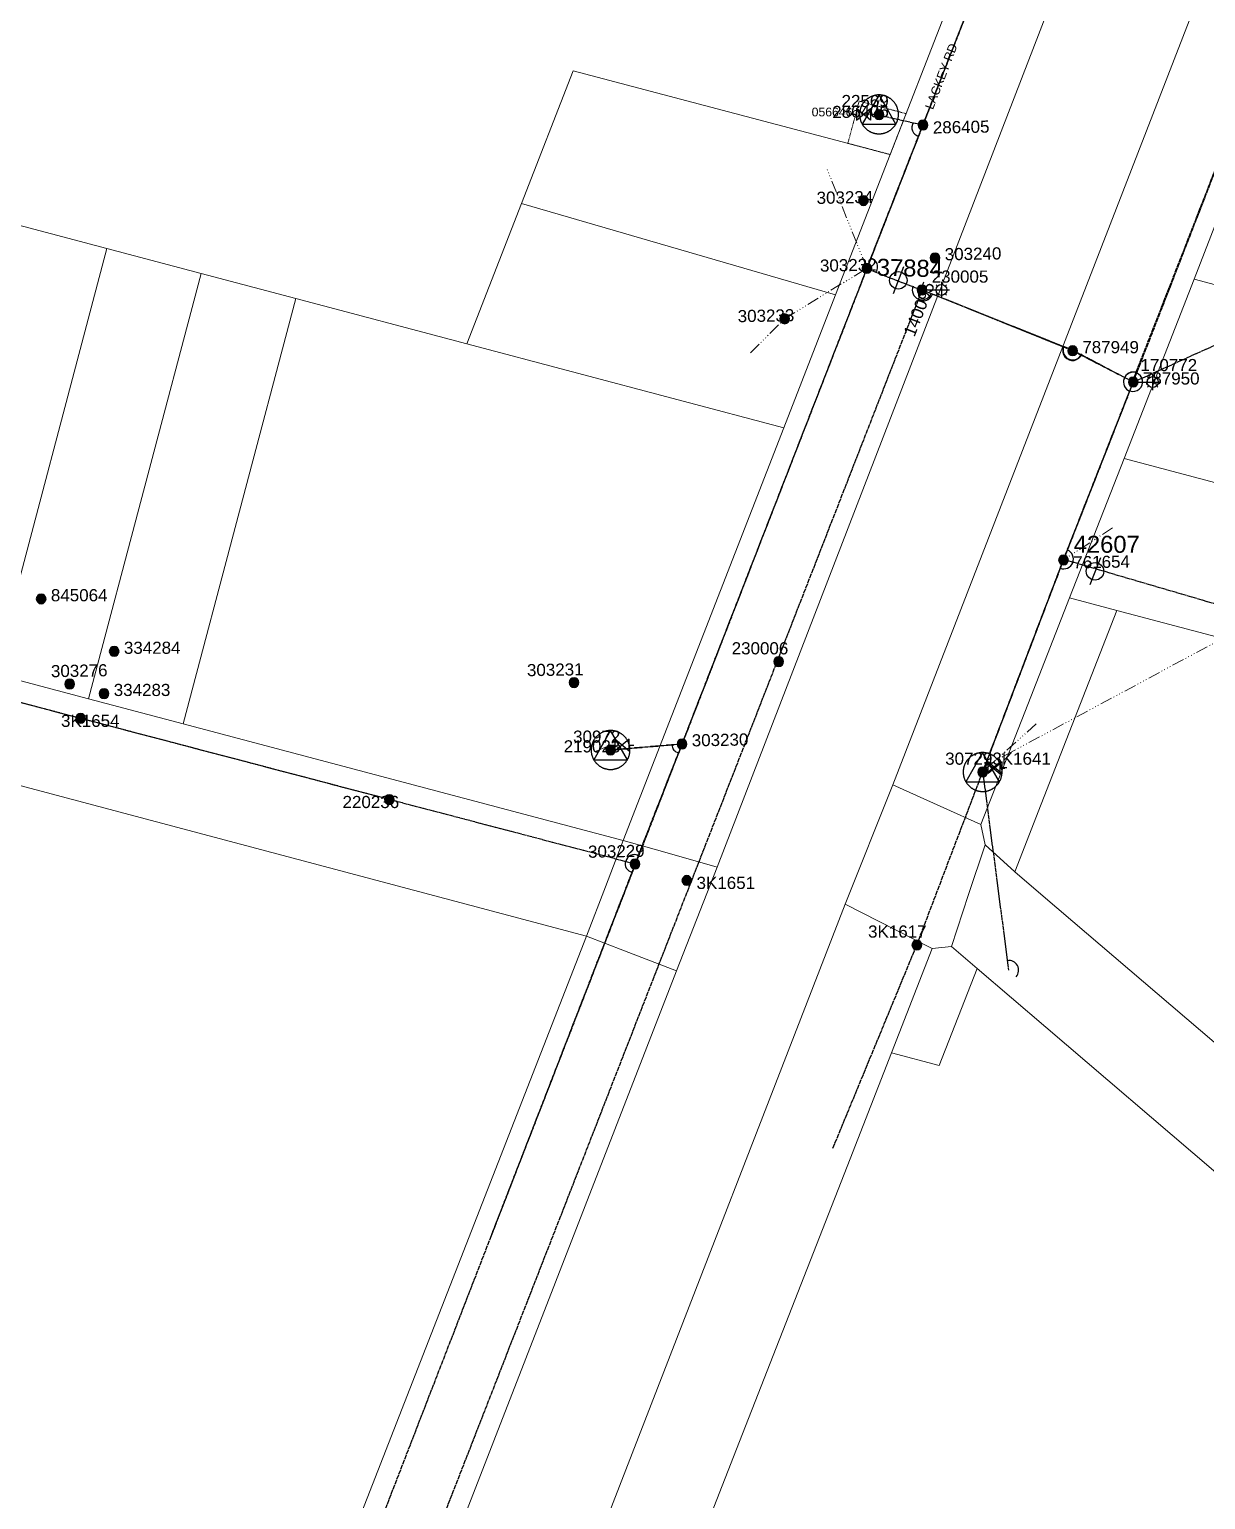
# Model space of a CAD drawing. Header units: metres. Extents: x 256054 to 262066, y 6173540 to 6179224.
# Drawn here: x 259001.8 to 259243.9, y 6174720.7 to 6175023.2 of the extents above; entities that cross this region are included whole.
import ezdxf
from ezdxf.enums import TextEntityAlignment as Align

# ---------------------------------------------------------------- set-up
doc = ezdxf.new("R2010")
doc.units = ezdxf.units.M
for name, pattern in [('Cable Exist OH', [1, 1, 0]), ('DASHED', [19.05, 12.7, -6.35]), ('HIDDEN2', [0.1875, 0.125, -0.0625]), ('PHANTOMX2', [5.6, 2.5, -0.5, 0.15, -0.5, 0.15, -0.5, 0.15, -0.5, 0.15, -0.5])]:
    doc.linetypes.add(name, pattern=pattern)
doc.layers.get('0').update_dxf_attribs({"color": 6})
for name, color, linetype, lineweight in [('Cadastre Land Parcels_SP_EXT', 96, 'Continuous', 15), ('Cadastre Other Property_SP_EXT', 96, 'DASHED', 15), ('Cadastre Roads_SP_EXT', 54, 'Continuous', 15), ('Mains_HV_EXT', 13, 'Continuous', 25), ('Mains_LV_EXT', 163, 'Continuous', 25), ('Mains_SL_EXT', 131, 'Continuous', 25), ('Mains_TR_EXT', 211, 'Continuous', 25), ('Services_SP_EXT', 42, 'PHANTOMX2', 20)]:
    doc.layers.add(name, color=color, linetype=linetype, lineweight=lineweight)
for name, color, linetype in [('Equip_LV_EXT', 7, 'Continuous'), ('Equip_SP_HV_EXT', 7, 'Continuous'), ('Equip_SP_SL_EXT', 7, 'Continuous'), ('Sub_SP_TR_HV_LV_EXT', 7, 'Continuous'), ('SupportsOH_SP_TR_HV_LV_SL_EXT', 7, 'Continuous')]:
    doc.layers.add(name, color=color, linetype=linetype)
doc.styles.add('HVSW_LABEL', font='arial.ttf', dxfattribs={"height": 3.5})
doc.styles.add('iecARIAL', font='arial.ttf', dxfattribs={"height": 2})
doc.styles.add('POLE_LABEL', font='arial.ttf', dxfattribs={"height": 2})
doc.styles.add('SL_LABEL', font='arial.ttf', dxfattribs={"height": 2})
doc.styles.get("Standard").update_dxf_attribs({"font": 'arial.ttf'})

# ---------------------------------------------------------------- blocks, each defined once
blk = doc.blocks.new('SUB_POLE_EXT')
at = {"flags": 128}
for points in [[(-0.05, 4), (-0.15, 4), (-0.25, 3.99), (-0.34, 3.99), (-0.44, 3.98), (-0.54, 3.96), (-0.64, 3.95), (-0.73, 3.93), (-0.83, 3.91), (-0.92, 3.89), (-1.02, 3.87), (-1.11, 3.84), (-1.21, 3.81), (-1.3, 3.78), (-1.39, 3.75), (-1.49, 3.71), (-1.58, 3.68), (-1.67, 3.64), (-1.75, 3.59), (-1.84, 3.55), (-1.93, 3.5), (-2.01, 3.46), (-2.1, 3.41), (-2.18, 3.35), (-2.26, 3.3), (-2.34, 3.24), (-2.42, 3.18), (-2.5, 3.12), (-2.58, 3.06), (-2.65, 3), (-2.72, 2.93), (-2.79, 2.86), (-2.86, 2.79), (-2.93, 2.72), (-3, 2.65), (-3.06, 2.58), (-3.12, 2.5), (-3.18, 2.42), (-3.24, 2.34), (-3.3, 2.26), (-3.35, 2.18), (-3.41, 2.1), (-3.46, 2.01), (-3.5, 1.93), (-3.55, 1.84), (-3.59, 1.75), (-3.64, 1.67), (-3.68, 1.58), (-3.71, 1.49), (-3.75, 1.39), (-3.78, 1.3), (-3.81, 1.21), (-3.84, 1.11), (-3.87, 1.02), (-3.89, 0.92), (-3.91, 0.83), (-3.93, 0.73), (-3.95, 0.64), (-3.96, 0.54), (-3.98, 0.44), (-3.99, 0.34), (-3.99, 0.25), (-4, 0.15), (-4, 0.05), (-4, -0.05), (-4, -0.15), (-3.99, -0.25), (-3.99, -0.34), (-3.98, -0.44), (-3.96, -0.54), (-3.95, -0.64), (-3.93, -0.73), (-3.91, -0.83), (-3.89, -0.92), (-3.87, -1.02), (-3.84, -1.11), (-3.81, -1.21), (-3.78, -1.3), (-3.75, -1.39), (-3.71, -1.49), (-3.68, -1.58), (-3.64, -1.67), (-3.59, -1.75), (-3.55, -1.84), (-3.5, -1.93), (-3.46, -2.01), (-3.41, -2.1), (-3.35, -2.18), (-3.3, -2.26), (-3.24, -2.34), (-3.18, -2.42), (-3.12, -2.5), (-3.06, -2.58), (-3, -2.65), (-2.93, -2.72), (-2.86, -2.79), (-2.79, -2.86), (-2.72, -2.93), (-2.65, -3), (-2.58, -3.06), (-2.5, -3.12), (-2.42, -3.18), (-2.34, -3.24), (-2.26, -3.3), (-2.18, -3.35), (-2.1, -3.41), (-2.01, -3.46), (-1.93, -3.5), (-1.84, -3.55), (-1.75, -3.59), (-1.67, -3.64), (-1.58, -3.68), (-1.49, -3.71), (-1.39, -3.75), (-1.3, -3.78), (-1.21, -3.81), (-1.11, -3.84), (-1.02, -3.87), (-0.92, -3.89), (-0.83, -3.91), (-0.73, -3.93), (-0.64, -3.95), (-0.54, -3.96), (-0.44, -3.98), (-0.34, -3.99), (-0.25, -3.99), (-0.15, -4), (-0.05, -4), (0.05, -4), (0.15, -4), (0.25, -3.99), (0.34, -3.99), (0.44, -3.98), (0.54, -3.96), (0.64, -3.95), (0.73, -3.93), (0.83, -3.91), (0.92, -3.89), (1.02, -3.87), (1.11, -3.84), (1.21, -3.81), (1.3, -3.78), (1.39, -3.75), (1.49, -3.71), (1.58, -3.68), (1.67, -3.64), (1.75, -3.59), (1.84, -3.55), (1.93, -3.5), (2.01, -3.46), (2.1, -3.41), (2.18, -3.35), (2.26, -3.3), (2.34, -3.24), (2.42, -3.18), (2.5, -3.12), (2.58, -3.06), (2.65, -3), (2.72, -2.93), (2.79, -2.86), (2.86, -2.79), (2.93, -2.72), (3, -2.65), (3.06, -2.58), (3.12, -2.5), (3.18, -2.42), (3.24, -2.34), (3.3, -2.26), (3.35, -2.18), (3.41, -2.1), (3.46, -2.01), (3.5, -1.93), (3.55, -1.84), (3.59, -1.75), (3.64, -1.67), (3.68, -1.58), (3.71, -1.49), (3.75, -1.39), (3.78, -1.3), (3.81, -1.21), (3.84, -1.11), (3.87, -1.02), (3.89, -0.92), (3.91, -0.83), (3.93, -0.73), (3.95, -0.64), (3.96, -0.54), (3.98, -0.44), (3.99, -0.34), (3.99, -0.25), (4, -0.15), (4, -0.05), (4, 0.05), (4, 0.15), (3.99, 0.25), (3.99, 0.34), (3.98, 0.44), (3.96, 0.54), (3.95, 0.64), (3.93, 0.73), (3.91, 0.83), (3.89, 0.92), (3.87, 1.02), (3.84, 1.11), (3.81, 1.21), (3.78, 1.3), (3.75, 1.39), (3.71, 1.49), (3.68, 1.58), (3.64, 1.67), (3.59, 1.75), (3.55, 1.84), (3.5, 1.93), (3.46, 2.01), (3.41, 2.1), (3.35, 2.18), (3.3, 2.26), (3.24, 2.34), (3.18, 2.42), (3.12, 2.5), (3.06, 2.58), (3, 2.65), (2.93, 2.72), (2.86, 2.79), (2.79, 2.86), (2.72, 2.93), (2.65, 3), (2.58, 3.06), (2.5, 3.12), (2.42, 3.18), (2.34, 3.24), (2.26, 3.3), (2.18, 3.35), (2.1, 3.41), (2.01, 3.46), (1.93, 3.5), (1.84, 3.55), (1.75, 3.59), (1.67, 3.64), (1.58, 3.68), (1.49, 3.71), (1.39, 3.75), (1.3, 3.78), (1.21, 3.81), (1.11, 3.84), (1.02, 3.87), (0.92, 3.89), (0.83, 3.91), (0.73, 3.93), (0.64, 3.95), (0.54, 3.96), (0.44, 3.98), (0.34, 3.99), (0.25, 3.99), (0.15, 4), (0.05, 4)], [(0, 4), (-3.46, -2), (3.46, -2)]]:
    blk.add_lwpolyline(points, close=True, dxfattribs=at)
at = {"flags": 8}
blk.add_attdef('ASSET_NUM', text='', height=2.5, dxfattribs=at).set_placement((0, 7), align=Align.MIDDLE_CENTER)
for tag, flags, p in [('STREET_CODE', 9, (-1.38, 1.45)), ('NO_PHASES', 9, (-1.38, 1.05)), ('OPERATED_BY', 9, (-1.38, 0.65)), ('MAINTAINED_BY', 9, (-1.38, 0.45)), ('ORIENTATION', 9, (-1.38, 0.25)), ('OWNED_BY', 9, (-1.38, 0.05)), ('CONSTRUCTED_VOLTAGE', 9, (-1.13, 0.75)), ('OPERATING_VOLTAGE', 9, (-1.13, 0.35)), ('STATE', 9, (-1.38, -0.35)), ('USAGE', 9, (-1.38, -0.75)), ('LEGEND', 9, (-1.38, -0.95)), ('SUBURB', 9, (-1.38, -1.15)), ('STREETNAME', 9, (-1.38, -1.35)), ('LOCATION', 9, (-1.38, -1.55)), ('NOTES', 9, (-1.38, -1.75)), ('Z', 1, (-1.38, -1.95)), ('SECONDARY_VOLTAGE', 9, (-1.13, -0.65)), ('SUBSTATION_TYPE', 9, (-1.13, -1.05))]:
    blk.add_attdef(tag, text='', height=0.1, dxfattribs=dict(flags=flags)).set_placement(p, align=Align.MIDDLE_LEFT)
blk = doc.blocks.new('LV_OH_LINKS_DISTFUSE_EXT')
for p, q in [((0, 0), (0.96, 0)), ((3.84, 0), (4.8, 0))]:
    blk.add_line(p, q)
blk.add_lwpolyline([(3.84, -1.2), (3.84, 1.2), (0.96, -1.2), (0.96, 1.2)], close=True)
at = {"flags": 9}
for tag, p in [('ACTUAL_STATUS', (0, 0)), ('CONSTRUCTED_VOLTAGE', (0, -0.2)), ('OPERATING_VOLTAGE', (0, -0.6)), ('ORIENTATION', (0, -0.8)), ('OWNED_BY', (0, -1)), ('STATE', (0, -1.2)), ('SWITCH_TYPE', (0, -1.4)), ('NO_PHASES', (0, -0.4)), ('USAGE', (0, -1.6)), ('NOTES', (0, -1.8))]:
    blk.add_attdef(tag, text='', height=0.2, dxfattribs=at).set_placement(p, align=Align.MIDDLE_LEFT)
at = {"flags": 1}
blk.add_attdef('Z', (0, 0), '', height=0.2, dxfattribs=at)
blk = doc.blocks.new('SL_LANTERN_EXT')
at = {"flags": 9}
for tag, p in [('LRATECODE', (-7.4, 0)), ('LOUTREACHVOCAB', (-7.2, 0)), ('LOUTREACH', (-7, 0)), ('LANTNUMBER', (-6.6, 0)), ('LNEW', (-6.4, 0)), ('LMASTVOCAB', (-6.2, 0)), ('LMAST', (-6, 0)), ('LLAMPVOCAB', (-5.8, 0)), ('LLAMP', (-5.6, 0)), ('LEXIST', (-5.4, 0)), ('LCHARGE3PERCENT', (-5.2, 0)), ('LCHARGE3', (-5, 0)), ('LCHARGE2PERCENT', (-4.8, 0)), ('LCHARGE2', (-4.6, 0)), ('LCHARGE1PERCENT', (-4.4, 0)), ('LCHARGE1', (-4.2, 0)), ('LCATEGORY', (-4, 0)), ('LBRACKETVOCAB', (-3.8, 0)), ('LBRACKET', (-3.6, 0)), ('LKINGHEIGHT', (-3.4, 0)), ('CREPLACE', (-3.2, 0)), ('CREMOVE', (-3, 0)), ('CNUMBER', (-2.8, 0)), ('CNEW', (-2.6, 0)), ('CEXIST', (-2.4, 0)), ('USAGE', (-2.2, 0)), ('STATE', (-2, 0)), ('OWNED_BY', (-1.8, 0)), ('ORIENTATION', (-1.6, 0)), ('OPERATING_VOLTAGE', (-1.4, 0)), ('NO_PHASES', (-1.2, 0)), ('LANTERN_TYPE', (-1, 0)), ('LANTERN_PURPOSE', (-0.8, 0)), ('CONTROL_TYPE', (-0.6, 0)), ('CONSTRUCTED_VOLTAGE', (-0.4, 0))]:
    blk.add_attdef(tag, text='', height=0.001, rotation=270, dxfattribs=at).set_placement(p, align=Align.MIDDLE_LEFT)
at = {"style": 'SL_LABEL', "flags": 9}
blk.add_attdef('STREET_CODE', text='', height=0.001, rotation=270, dxfattribs=at).set_placement((0, 0), align=Align.MIDDLE_LEFT)
at = {"flags": 1}
blk.add_attdef('Z', (0, 0), '', height=0.001, rotation=270, dxfattribs=at)
at = {"flags": 9}
for tag, p in [('LREMOVE', (0, -7.6)), ('LREPLACE', (0, -7.8)), ('LTYPE', (0, -8)), ('LTYPEVOCAB', (0, -8.2)), ('LEGEND', (0, -8.4)), ('SUBURB', (0, -8.6)), ('STREETNAME', (0, -8.8)), ('LOCATION', (0, -9)), ('NOTES', (0, -9.2)), ('MAINTAINED_BY', (0, -9.86))]:
    blk.add_attdef(tag, text='', height=0.001, dxfattribs=at).set_placement(p, align=Align.MIDDLE_LEFT)
blk.add_attdef('OPERATED_BY', (0, -9.61), '', height=0.001, dxfattribs=at)
blk.add_wipeout([(5.69, 0), (5.06, -1.06), (4, -1.69), (2.94, -1.06), (2.31, 0), (2.94, 1.06), (4, 1.69), (5.06, 1.06)])
for p, q in [((0, 0), (4, 0)), ((2.94, 1.06), (3.2, 0.8)), ((4, 1.69), (4, 0)), ((5.06, 1.06), (4.8, 0.8)), ((2.94, -1.06), (3.2, -0.8)), ((4, 0), (5.69, 0)), ((4, 0), (4, -1.69)), ((5.06, -1.06), (4.8, -0.8))]:
    blk.add_line(p, q)
blk.add_circle((4, 0), 1.12)
at = {"width": 0.9}
blk.add_attdef('LNUMBER', text='', height=1, dxfattribs=at).set_placement((7, -1), align=Align.MIDDLE_LEFT)
blk = doc.blocks.new('POLE_EXT')
blk.add_hatch(color=256).paths.add_polyline_path([(-1, 0, 1), (1, 0, 1)])
blk.add_lwpolyline([(-1, 0, 1), (1, 0, 1)], format="xyb", close=True)
at = {"flags": 8}
blk.add_attdef('pNumber', text='', height=2, dxfattribs=at).set_placement((2.5, 2.5), align=Align.MIDDLE_CENTER)
at = {"style": 'POLE_LABEL', "flags": 9}
for tag, p in [('STRUCTURE_PLANT_NUMBER', (1.35, 0.03)), ('STREET_CODE', (1.35, -0.2))]:
    blk.add_attdef(tag, text='', height=0.2, dxfattribs=at).set_placement(p, align=Align.MIDDLE_LEFT)
at = {"flags": 9}
for tag, p in [('OWNED_BY', (1.35, -0.4)), ('SPECIAL_USE', (1.35, -0.8)), ('STATE', (1.35, -1)), ('cLV', (1.35, -1.4)), ('hDepth', (1.35, -1.6)), ('hDia', (1.35, -1.8)), ('cHV', (1.35, -2)), ('PARENT', (1.35, -0.6)), ('USAGE', (1.35, -1.2)), ('LBRACKET', (1.35, -2.2)), ('LExisting', (1.35, -2.4)), ('LANTNUMBER', (1.35, -2.6)), ('LOther', (1.35, -2.8)), ('LRemove', (1.35, -3)), ('cLinedev', (1.35, -3.4)), ('pExisting', (1.35, -3.8)), ('pFooting', (1.35, -4.4)), ('pNew', (1.35, -4.6)), ('pRelocate', (1.35, -5)), ('pRemove', (1.35, -5.2)), ('pReplace', (1.35, -5.4)), ('pStay', (1.35, -5.6)), ('pType', (1.35, -5.8)), ('cspan', (1.35, -6)), ('LEGEND', (1.35, -3.2)), ('LOCATION', (1.35, -3.6)), ('PFNUMBER', (1.35, -4)), ('NEWPFNUMBER', (1.35, -4.2)), ('STREETNAME', (1.35, -6.2)), ('SUBURB', (1.35, -6.4)), ('OPERATED_BY', (1.36, -7.01)), ('NOTES', (1.35, -6.6)), ('MAINTAINED_BY', (1.36, -6.81))]:
    blk.add_attdef(tag, text='', height=0.2, dxfattribs=at).set_placement(p, align=Align.MIDDLE_LEFT)
at = {"flags": 1}
blk.add_attdef('Z', (1.35, -7.33), '', height=0.2, dxfattribs=at)
blk = doc.blocks.new('HV_ABS_CLOSED_EXT')
blk.add_line((-3, 6.87), (3, 6.87))
blk.add_circle((0, 6.87), 1.8)
at = {"style": 'HVSW_LABEL'}
for tag, height, flags, p in [('ASSET_NUM', 3.5, 8, (2, 2)), ('STREET_CODE', 0.2, 9, (0, -0.2))]:
    blk.add_attdef(tag, text='', height=height, dxfattribs=dict(at, flags=flags)).set_placement(p, align=Align.MIDDLE_LEFT)
at = {"flags": 1}
blk.add_attdef('Z', (0, 0), '', height=0.2, dxfattribs=at)
at = {"flags": 9}
for tag, p in [('ACTUAL_STATUS', (0, -0.4)), ('CONSTRUCTED_VOLTAGE', (0, -0.6)), ('OPERATING_VOLTAGE', (0, -1)), ('ORIENTATION', (0, -1.2)), ('OWNED_BY', (0, -1.4)), ('STATE', (0, -1.6)), ('SWITCH_TYPE', (0, -1.8)), ('STREETNAME', (0, -2.6)), ('SUBURB', (0, -2.8)), ('NO_PHASES', (0, -0.8)), ('USAGE', (0, -2)), ('LEGEND', (0, -2.2)), ('LOCATION', (0, -2.4)), ('NOTES', (0, -3))]:
    blk.add_attdef(tag, text='', height=0.2, dxfattribs=at).set_placement(p, align=Align.MIDDLE_LEFT)

msp = doc.modelspace()

# ---------------------------------------------------------------- linework, layer by layer
at = {"layer": 'Cadastre Land Parcels_SP_EXT', "linetype": 'Continuous'}
for points in [[(259379.36, 6175452.01), (259359.38, 6175410.54), (259349.07, 6175377.96), (259275.99, 6175197.55), (259272.48, 6175188.6), (259242.07, 6175106.52), (259205.98, 6175013.07), (259143.32, 6174850.83), (259134.96, 6174829.48), (258997.79, 6174476.53)], [(259076.83, 6174603.71), (259169.69, 6174843.24), (259179.54, 6174867.76), (259207.52, 6174939.92), (259287.16, 6175145.33), (259305.37, 6175191.5), (259403.89, 6175446.43)]]:
    msp.add_lwpolyline(points, dxfattribs=at)
for points in [[(259190.15, 6175026.18), (259106.31, 6175048.38), (259050.17, 6175063.25), (258962.8, 6175086.22), (258951.54, 6175042.52), (258939.94, 6174998.74), (258978.85, 6174988.45), (258998.29, 6174983.3), (259017.74, 6174978.16), (259037.18, 6174973.01), (259056.62, 6174967.86), (259091.86, 6174958.52), (259103.09, 6174987.39), (259113.73, 6175014.73), (259178.97, 6174997.47), (259190.15, 6175026.18)], [(259178.97, 6174997.47), (259113.73, 6175014.73), (259103.09, 6174987.39), (259167.73, 6174968.59), (259178.97, 6174997.47)], [(259470.18, 6174942.48), (259377.52, 6174967.09), (259253.09, 6175001.71), (259241.5, 6174971.84), (259457.5, 6174914.51), (259470.18, 6174942.48)], [(259167.73, 6174968.59), (259103.09, 6174987.39), (259091.86, 6174958.52), (259157.09, 6174941.24), (259167.73, 6174968.59)], [(259017.74, 6174978.16), (258998.29, 6174983.3), (258975.1, 6174895.74), (258994.54, 6174890.59), (259017.74, 6174978.16)], [(259037.18, 6174973.01), (259017.74, 6174978.16), (258994.54, 6174890.59), (259013.99, 6174885.44), (259037.18, 6174973.01)], [(259056.62, 6174967.86), (259037.18, 6174973.01), (259013.99, 6174885.44), (259033.43, 6174880.29), (259056.62, 6174967.86)], [(259457.5, 6174914.51), (259241.5, 6174971.84), (259227.15, 6174934.95), (259441.07, 6174878.13), (259457.5, 6174914.51)], [(259157.09, 6174941.24), (259091.86, 6174958.52), (259056.62, 6174967.86), (259033.43, 6174880.29), (259124.03, 6174856.3), (259157.09, 6174941.24)], [(259441.07, 6174878.13), (259227.15, 6174934.95), (259215.85, 6174906.26), (259225.63, 6174903.67), (259428.36, 6174850.08), (259441.07, 6174878.13)], [(259210.06, 6174863.82), (259225.63, 6174903.67), (259215.85, 6174906.26), (259207.89, 6174885.91), (259197.61, 6174859.59), (259198.5, 6174855.4), (259204.59, 6174849.84), (259210.06, 6174863.82)], [(259636.85, 6174795.17), (259579.29, 6174810.33), (259428.36, 6174850.08), (259225.63, 6174903.67), (259210.06, 6174863.82), (259204.59, 6174849.84), (259210.42, 6174844.86), (259366.26, 6174711.86), (259564.45, 6174659.7), (259636.85, 6174795.17)], [(259116.44, 6174836.62), (258874.63, 6174900.89), (258834.32, 6174749.29), (258833.98, 6174749.23), (258806.56, 6174652.62), (258825.92, 6174647.47), (258845.36, 6174642.31), (258864.74, 6174637.16), (258884.2, 6174631.98), (258903.63, 6174626.82), (258923.09, 6174621.65), (258942.58, 6174616.47), (258959.58, 6174611.95), (258962.6, 6174611.15), (258981.62, 6174606.1), (259022.28, 6174595.29), (259116.44, 6174836.62)], [(259196.83, 6174830), (259191.55, 6174834.5), (259187.63, 6174834.08), (259179.23, 6174812.59), (259189.01, 6174810), (259196.83, 6174830)]]:
    msp.add_lwpolyline(points, close=True, dxfattribs=at)
at = {"layer": 'Cadastre Other Property_SP_EXT', "linetype": 'HIDDEN2'}
msp.add_lwpolyline([(259178.97, 6174997.47), (259182.24, 6175005.88), (259172.58, 6175008.47), (259170.25, 6174999.78), (259178.97, 6174997.47)], close=True, dxfattribs=at)
at = {"layer": 'Cadastre Roads_SP_EXT', "linetype": 'Continuous'}
msp.add_lwpolyline([(258874.63, 6174900.89), (259116.44, 6174836.62), (259120.35, 6174846.78), (259124.03, 6174856.3), (259033.43, 6174880.29), (259013.99, 6174885.44), (258994.54, 6174890.59)], dxfattribs=at)
for points in [[(259558.55, 6174651.56), (259564.45, 6174659.7), (259366.26, 6174711.86), (259210.42, 6174844.86), (259204.59, 6174849.84), (259198.5, 6174855.4), (259195.11, 6174845.2), (259191.55, 6174834.5), (259196.83, 6174830), (259211.02, 6174817.87), (259349.01, 6174699.92), (259356.59, 6174693.43), (259551.64, 6174642.03), (259558.55, 6174651.56)], [(259090.23, 6174593.63), (259094.9, 6174596.81), (259132.73, 6174693.66), (259147.36, 6174731.08), (259170.72, 6174790.83), (259179.23, 6174812.59), (259187.63, 6174834.08), (259180.06, 6174837.95), (259169.69, 6174843.24), (259076.83, 6174603.71), (259088.71, 6174592.59), (259090.23, 6174593.63)], [(259134.96, 6174829.48), (259124.25, 6174833.61), (259116.44, 6174836.62), (259022.28, 6174595.29), (259025.94, 6174594.25), (259017.32, 6174572.43), (258966.53, 6174505.48), (258971.09, 6174493.55), (258975.2, 6174482.76), (258980.46, 6174481.3), (258997.79, 6174476.53), (259134.96, 6174829.48)]]:
    msp.add_lwpolyline(points, close=True, dxfattribs=at)
at = {"layer": 'Mains_HV_EXT', "linetype": 'Cable Exist OH'}
for points in [[(259185.73, 6175003.57), (259206.69, 6175057.22)], [(259176.66, 6175005.6), (259185.73, 6175003.57)], [(259174.21, 6174974.05), (259185.73, 6175003.57)], [(259136.12, 6174876.17), (259174.21, 6174974.05)], [(259214.69, 6174914.24), (259197.99, 6174870.41)], [(259126.46, 6174851.46), (258935.49, 6174901.62), (258857.71, 6174899.56), (258834.86, 6174813.36), (258825.52, 6174777.52), (258797.91, 6174762.97)], [(259121.41, 6174874.94), (259136.12, 6174876.17)], [(259126.46, 6174851.46), (259136.12, 6174876.17)], [(259197.99, 6174870.41), (259203.33, 6174829.6)], [(259126.46, 6174851.46), (259096.83, 6174774.97)]]:
    msp.add_lwpolyline(points, dxfattribs=at)
at = {"layer": 'Mains_HV_EXT', "linetype": 'Continuous'}
for points in [[(259183.71, 6175004.03, 0.508921), (259184.83, 6175001.25)], [(259184.75, 6174967.62, 0.481254), (259187.67, 6174968.76)], [(259214.66, 6174957.93, 1.00397), (259218.37, 6174956.49)], [(259229.75, 6174952.56, 0.436103), (259227.09, 6174951.31)], [(259227.11, 6174951.39, 0.411949), (259228.23, 6174948.78)], [(259134.12, 6174876.01, 0.439419), (259135.43, 6174874.44)], [(259124.51, 6174852.04, 0.4753), (259125.83, 6174849.81)], [(259204.88, 6174828.29, 0.716537), (259203.07, 6174831.58)]]:
    msp.add_lwpolyline(points, format="xyb", dxfattribs=at)
at = {"layer": 'Mains_LV_EXT', "linetype": 'Cable Exist OH'}
for points in [[(259174.16, 6174974.07), (259179.13, 6174986.75), (259185.42, 6175002.85), (259206.69, 6175057.22)], [(259197.99, 6174870.41), (259214.67, 6174914.19)], [(259214.67, 6174914.19), (259249.36, 6174903.99)], [(259126.46, 6174851.46), (259075.9, 6174864.74), (259012.33, 6174881.44), (258973.42, 6174891.66)], [(259136.12, 6174876.17), (259121.41, 6174874.94)], [(259126.46, 6174851.46), (259136.12, 6174876.17)], [(259167.18, 6174793.01), (259184.45, 6174834.83), (259197.99, 6174870.41)]]:
    msp.add_lwpolyline(points, dxfattribs=at)
at = {"layer": 'Mains_LV_EXT', "linetype": 'Continuous'}
for points in [[(259176.06, 6174973.36, 0.557543), (259174.89, 6174976.15)], [(259183.66, 6174970.36, 0.999995), (259187.38, 6174968.85)], [(259214.64, 6174957.84, 1.01285), (259218.37, 6174956.39)], [(259229.73, 6174952.55, 0.469605), (259227.1, 6174951.25)], [(259228.27, 6174948.85, 1.000381), (259229.64, 6174952.55)], [(259213.94, 6174912.35, 0.999992), (259215.41, 6174916.08)], [(259134.12, 6174876.01, 0.439787), (259135.41, 6174874.43)], [(259127.1, 6174853.25, 0.487566), (259124.53, 6174851.99)]]:
    msp.add_lwpolyline(points, format="xyb", dxfattribs=at)
at = {"layer": 'Services_SP_EXT'}
for points in [[(259176.66, 6175008.74), (259175.85, 6175005.72)], [(259174.16, 6174974.07), (259165.96, 6174994.54)], [(259150.23, 6174956.67), (259157.23, 6174963.67), (259174.16, 6174974.07)], [(259224.72, 6174920.66), (259214.63, 6174914.05)], [(259209, 6174880.3), (259197.99, 6174870.41)], [(259118.42, 6174874.69), (259121.41, 6174875.94)]]:
    msp.add_lwpolyline(points, dxfattribs=at)

# ---------------------------------------------------------------- block references
at = {"layer": 'Equip_LV_EXT', "rotation": 179.9999999999996}
msp.add_blockref('LV_OH_LINKS_DISTFUSE_EXT', (259175.85, 6175005.72), dxfattribs=at)
at = {"layer": 'Equip_LV_EXT'}
for p in [(259121.41, 6174875.94), (259197.76, 6174871.22), (259198.17, 6174871.31)]:
    msp.add_blockref('LV_OH_LINKS_DISTFUSE_EXT', p, dxfattribs=at)
at = {"layer": 'Equip_SP_HV_EXT'}
ref = msp.add_blockref('HV_ABS_CLOSED_EXT', (259214.73, 6174914.22), dxfattribs=dict(at, rotation=248.5648224928073))
ref.add_attrib('ASSET_NUM', '42607', dxfattribs={"layer": '0', "height": 3.5, "style": 'HVSW_LABEL'}).set_placement((259216.73, 6174914.47), align=Align.BOTTOM_LEFT)
at = {"layer": 'Sub_SP_TR_HV_LV_EXT'}
ref = msp.add_blockref('SUB_POLE_EXT', (259176.66, 6175005.74), dxfattribs=at)
ref.add_attrib('ASSET_NUM', '22569', dxfattribs={"layer": '0', "height": 2.5}).set_placement((259178.66, 6175006.49), align=Align.BOTTOM_RIGHT)
ref = msp.add_blockref('SUB_POLE_EXT', (259121.41, 6174874.94), dxfattribs=at)
ref.add_attrib('ASSET_NUM', '30972', dxfattribs={"layer": '0', "height": 2.5}).set_placement((259123.41, 6174875.69), align=Align.BOTTOM_RIGHT)
ref = msp.add_blockref('SUB_POLE_EXT', (259197.99, 6174870.41), dxfattribs=at)
ref.add_attrib('ASSET_NUM', '30729', dxfattribs={"layer": '0', "height": 2.5}).set_placement((259199.99, 6174871.16), align=Align.BOTTOM_RIGHT)
at = {"layer": 'SupportsOH_SP_TR_HV_LV_SL_EXT'}
ref = msp.add_blockref('POLE_EXT', (259176.68, 6175005.68), dxfattribs=at)
ref.add_attrib('ASSET_NUM', '286406', dxfattribs={"layer": '0', "height": 2.5, "rotation": 1, "style": 'POLE_LABEL'}).set_placement((259178.68, 6175006.43), align=Align.MIDDLE_RIGHT)
ref = msp.add_blockref('POLE_EXT', (259185.72, 6175003.54), dxfattribs=at)
ref.add_attrib('ASSET_NUM', '286405', dxfattribs={"layer": '0', "height": 2.5, "rotation": 1, "style": 'POLE_LABEL'}).set_placement((259187.72, 6175004.29), align=Align.TOP_LEFT)
ref = msp.add_blockref('POLE_EXT', (259173.47, 6174988.01), dxfattribs=at)
ref.add_attrib('ASSET_NUM', '303234', dxfattribs={"layer": '0', "height": 2.5, "rotation": 1, "style": 'POLE_LABEL'}).set_placement((259175.47, 6174988.76), align=Align.MIDDLE_RIGHT)
ref = msp.add_blockref('POLE_EXT', (259188.19, 6174976.2), dxfattribs=at)
ref.add_attrib('ASSET_NUM', '303240', dxfattribs={"layer": '0', "height": 2.5, "rotation": 1, "style": 'POLE_LABEL'}).set_placement((259190.19, 6174976.95), align=Align.MIDDLE_LEFT)
ref = msp.add_blockref('POLE_EXT', (259174.16, 6174974.07), dxfattribs=at)
ref.add_attrib('ASSET_NUM', '303232', dxfattribs={"layer": '0', "height": 2.5, "rotation": 1, "style": 'POLE_LABEL'}).set_placement((259176.16, 6174974.82), align=Align.MIDDLE_RIGHT)
ref = msp.add_blockref('POLE_EXT', (259157.23, 6174963.67), dxfattribs=at)
ref.add_attrib('ASSET_NUM', '303233', dxfattribs={"layer": '0', "height": 2.5, "rotation": 1, "style": 'POLE_LABEL'}).set_placement((259159.23, 6174964.42), align=Align.MIDDLE_RIGHT)
ref = msp.add_blockref('POLE_EXT', (259214.63, 6174914.05), dxfattribs=at)
ref.add_attrib('ASSET_NUM', '761654', dxfattribs={"layer": '0', "height": 2.5, "rotation": 1, "style": 'POLE_LABEL'}).set_placement((259216.63, 6174914.8), align=Align.TOP_LEFT)
ref = msp.add_blockref('POLE_EXT', (259004.22, 6174906.04), dxfattribs=at)
ref.add_attrib('ASSET_NUM', '845064', dxfattribs={"layer": '0', "height": 2.5, "style": 'POLE_LABEL'}).set_placement((259006.22, 6174906.79), align=Align.MIDDLE_LEFT)
ref = msp.add_blockref('POLE_EXT', (259019.25, 6174895.23), dxfattribs=at)
ref.add_attrib('ASSET_NUM', '334284', dxfattribs={"layer": '0', "height": 2.5, "style": 'POLE_LABEL'}).set_placement((259021.25, 6174895.98), align=Align.MIDDLE_LEFT)
ref = msp.add_blockref('POLE_EXT', (259155.99, 6174893.12), dxfattribs=at)
ref.add_attrib('ASSET_NUM', '230006', dxfattribs={"layer": '0', "height": 2.5, "style": 'POLE_LABEL'}).set_placement((259157.99, 6174893.87), align=Align.BOTTOM_RIGHT)
ref = msp.add_blockref('POLE_EXT', (259010.09, 6174888.51), dxfattribs=at)
ref.add_attrib('ASSET_NUM', '303276', dxfattribs={"layer": '0', "height": 2.5, "rotation": 1, "style": 'POLE_LABEL'}).set_placement((259012.09, 6174889.26), align=Align.BOTTOM_CENTER)
ref = msp.add_blockref('POLE_EXT', (259113.89, 6174888.82), dxfattribs=at)
ref.add_attrib('ASSET_NUM', '303231', dxfattribs={"layer": '0', "height": 2.5, "rotation": 1, "style": 'POLE_LABEL'}).set_placement((259115.89, 6174889.57), align=Align.BOTTOM_RIGHT)
ref = msp.add_blockref('POLE_EXT', (259017.16, 6174886.55), dxfattribs=at)
ref.add_attrib('ASSET_NUM', '334283', dxfattribs={"layer": '0', "height": 2.5, "style": 'POLE_LABEL'}).set_placement((259019.16, 6174887.3), align=Align.MIDDLE_LEFT)
ref = msp.add_blockref('POLE_EXT', (259012.33, 6174881.44), dxfattribs=at)
ref.add_attrib('ASSET_NUM', '3K1654', dxfattribs={"layer": '0', "height": 2.5, "style": 'POLE_LABEL'}).set_placement((259014.33, 6174882.19), align=Align.TOP_CENTER)
ref = msp.add_blockref('POLE_EXT', (259136.12, 6174876.17), dxfattribs=at)
ref.add_attrib('ASSET_NUM', '303230', dxfattribs={"layer": '0', "height": 2.5, "rotation": 1, "style": 'POLE_LABEL'}).set_placement((259138.12, 6174876.92), align=Align.MIDDLE_LEFT)
ref = msp.add_blockref('POLE_EXT', (259121.41, 6174874.94), dxfattribs=at)
ref.add_attrib('ASSET_NUM', '219023', dxfattribs={"layer": '0', "height": 2.5, "style": 'POLE_LABEL'}).set_placement((259123.41, 6174875.69), align=Align.MIDDLE_RIGHT)
ref = msp.add_blockref('POLE_EXT', (259197.99, 6174870.41), dxfattribs=at)
ref.add_attrib('ASSET_NUM', '3K1641', dxfattribs={"layer": '0', "height": 2.5, "style": 'POLE_LABEL'}).set_placement((259199.99, 6174871.16), align=Align.BOTTOM_LEFT)
ref = msp.add_blockref('POLE_EXT', (259075.9, 6174864.74), dxfattribs=at)
ref.add_attrib('ASSET_NUM', '220236', dxfattribs={"layer": '0', "height": 2.5, "style": 'POLE_LABEL'}).set_placement((259077.9, 6174865.49), align=Align.TOP_RIGHT)
ref = msp.add_blockref('POLE_EXT', (259126.46, 6174851.46), dxfattribs=at)
ref.add_attrib('ASSET_NUM', '303229', dxfattribs={"layer": '0', "height": 2.5, "rotation": 1, "style": 'POLE_LABEL'}).set_placement((259128.46, 6174852.21), align=Align.BOTTOM_RIGHT)
ref = msp.add_blockref('POLE_EXT', (259137.11, 6174848.09), dxfattribs=at)
ref.add_attrib('ASSET_NUM', '3K1651', dxfattribs={"layer": '0', "height": 2.5, "style": 'POLE_LABEL'}).set_placement((259139.11, 6174848.84), align=Align.TOP_LEFT)
ref = msp.add_blockref('POLE_EXT', (259184.45, 6174834.83), dxfattribs=at)
ref.add_attrib('ASSET_NUM', '3K1617', dxfattribs={"layer": '0', "height": 2.5, "style": 'POLE_LABEL'}).set_placement((259186.45, 6174835.58), align=Align.BOTTOM_RIGHT)

# ---------------------------------------------------------------- texts
at = {"layer": 'Cadastre Other Property_SP_EXT'}
msp.add_text('056646', height=1.8, dxfattribs=at).set_placement((259162.8, 6175005.33))
at = {"layer": 'Cadastre Roads_SP_EXT'}
msp.add_text('LACKEY RD', height=1.8, rotation=69.0275, dxfattribs=at).set_placement((259187.75, 6175006.59))

# ---------------------------------------------------------------- next in the draw order: block references
at = {"layer": 'Equip_SP_SL_EXT'}
ref = msp.add_blockref('SL_LANTERN_EXT', (259185.51, 6174969.61), dxfattribs=at)
ref.add_attrib('ASSET_NUM', '140095', dxfattribs={"layer": '0', "height": 2.5, "rotation": 68.6923, "style": 'iecARIAL'}).set_placement((259187.01, 6174971.11), align=Align.MIDDLE_RIGHT)
ref = msp.add_blockref('SL_LANTERN_EXT', (259228.98, 6174950.65), dxfattribs=at)
ref.add_attrib('ASSET_NUM', '170772', dxfattribs={"layer": '0', "height": 2.5, "style": 'iecARIAL'}).set_placement((259230.48, 6174952.15), align=Align.BOTTOM_LEFT)

# ---------------------------------------------------------------- next in the draw order: linework, layer by layer
at = {"layer": 'Cadastre Roads_SP_EXT', "linetype": 'Continuous'}
for points in [[(259207.89, 6174885.91), (259215.85, 6174906.26), (259227.15, 6174934.95), (259241.5, 6174971.84), (259253.09, 6175001.71), (259272.94, 6175052.52), (259273.4, 6175053.68), (259274.4, 6175056.25), (259274.87, 6175057.43), (259283.78, 6175080.21), (259284.7, 6175082.55), (259285.15, 6175083.72), (259285.61, 6175084.89), (259296.55, 6175112.85), (259307.05, 6175139.14), (259298.66, 6175141.75), (259287.16, 6175145.33), (259207.52, 6174939.92), (259179.54, 6174867.76), (259189.98, 6174863.04), (259197.61, 6174859.59), (259207.89, 6174885.91)], [(259205.98, 6175013.07), (259242.07, 6175106.52), (259233.79, 6175108.54), (259223.31, 6175111.1), (259210.33, 6175077.96), (259205.92, 6175066.7), (259205.3, 6175065.12), (259193.2, 6175034.03), (259190.79, 6175027.83), (259190.15, 6175026.18), (259178.97, 6174997.47), (259167.73, 6174968.59), (259157.09, 6174941.24), (259124.03, 6174856.3), (259132.08, 6174854.02), (259143.32, 6174850.83), (259205.98, 6175013.07)]]:
    msp.add_lwpolyline(points, close=True, dxfattribs=at)
at = {"layer": 'Mains_HV_EXT', "linetype": 'Cable Exist OH'}
for points in [[(259228.98, 6174950.65), (259249.36, 6175003.09)], [(259185.51, 6174969.61), (259032.25, 6174576.98), (258991.08, 6174503.18), (258989.29, 6174502.25)], [(259216.55, 6174957.19), (259185.51, 6174969.61)], [(259228.98, 6174950.65), (259216.55, 6174957.19)], [(259228.98, 6174950.65), (259214.69, 6174914.24)]]:
    msp.add_lwpolyline(points, dxfattribs=at)
at = {"layer": 'Mains_LV_EXT', "linetype": 'Cable Exist OH'}
for points in [[(259228.98, 6174950.65), (259249.34, 6175003.05)], [(259185.54, 6174969.49), (259185.51, 6174969.5), (259174.16, 6174973.95)], [(259216.5, 6174957.09), (259185.51, 6174969.61)], [(259228.98, 6174950.65), (259257.69, 6174963.63)], [(259228.98, 6174950.65), (259216.5, 6174957.09)], [(259214.67, 6174914.19), (259228.98, 6174950.65)]]:
    msp.add_lwpolyline(points, dxfattribs=at)
at = {"layer": 'Mains_SL_EXT', "linetype": 'Cable Exist OH'}
for points in [[(259228.82, 6174950.71), (259249.36, 6175003.29), (259265.64, 6175044.84)], [(259228.98, 6174950.65), (259216.5, 6174957.09), (259185.51, 6174969.61)], [(259167.18, 6174793.01), (259184.45, 6174834.83), (259197.99, 6174870.41), (259214.67, 6174914.19), (259228.98, 6174950.65)]]:
    msp.add_lwpolyline(points, dxfattribs=at)
at = {"layer": 'Mains_TR_EXT', "linetype": 'Cable Exist OH'}
msp.add_lwpolyline([(259990.88, 6175138.99), (259903.25, 6175169.46), (259723.07, 6175243.4), (259616.75, 6175285.76), (259486.13, 6175330.98), (259391.01, 6175364.6), (259327.83, 6175369.68), (259286.69, 6175264.33), (259253.81, 6175178.3), (259225.42, 6175106.28), (259214.09, 6175076.65), (259206.69, 6175057.22), (259174.16, 6174974.07), (259136.12, 6174876.17), (259096.83, 6174774.97), (259058.55, 6174676.2), (259031.38, 6174597.02), (258994.63, 6174503.66)], dxfattribs=at)
at = {"layer": 'Services_SP_EXT'}
msp.add_lwpolyline([(259668.43, 6175124.22), (259197.76, 6174871.22)], dxfattribs=at)

# ---------------------------------------------------------------- next in the draw order: block references
at = {"layer": 'Equip_SP_HV_EXT'}
ref = msp.add_blockref('HV_ABS_CLOSED_EXT', (259174.21, 6174974.05), dxfattribs=dict(at, rotation=248.9797707390442))
ref.add_attrib('ASSET_NUM', '37884', dxfattribs={"layer": '0', "height": 3.5, "rotation": 358.5768, "style": 'HVSW_LABEL'}).set_placement((259176.21, 6174974.3), align=Align.MIDDLE_LEFT)
at = {"layer": 'SupportsOH_SP_TR_HV_LV_SL_EXT'}
ref = msp.add_blockref('POLE_EXT', (259185.51, 6174969.61), dxfattribs=at)
ref.add_attrib('ASSET_NUM', '230005', dxfattribs={"layer": '0', "height": 2.5, "style": 'POLE_LABEL'}).set_placement((259187.51, 6174970.36), align=Align.BOTTOM_LEFT)
ref = msp.add_blockref('POLE_EXT', (259216.5, 6174957.09), dxfattribs=at)
ref.add_attrib('ASSET_NUM', '787949', dxfattribs={"layer": '0', "height": 2.5, "style": 'POLE_LABEL'}).set_placement((259218.5, 6174957.84), align=Align.MIDDLE_LEFT)
ref = msp.add_blockref('POLE_EXT', (259228.98, 6174950.65), dxfattribs=at)
ref.add_attrib('ASSET_NUM', '787950', dxfattribs={"layer": '0', "height": 2.5, "style": 'POLE_LABEL'}).set_placement((259230.98, 6174951.4), align=Align.MIDDLE_LEFT)

doc.saveas('drawing.dxf')
